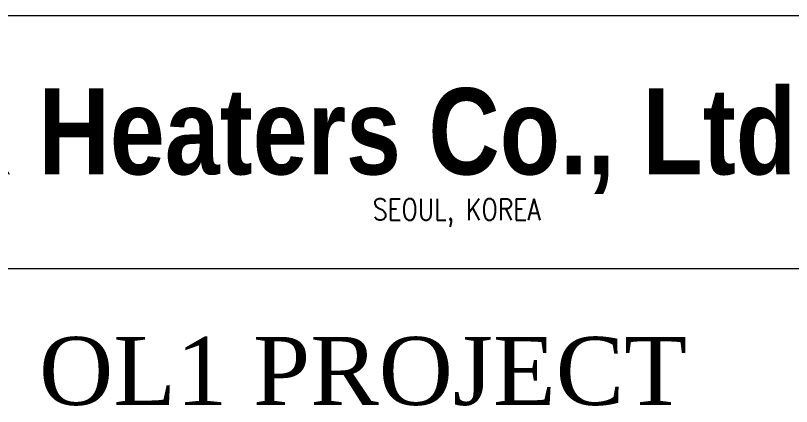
# Model space of a CAD drawing. Header units: millimetres. Extents: x 0 to 134087, y -49114 to 20834.
# Drawn here: x 56308 to 57317, y -28573 to -28065 of the extents above; entities that cross this region are included whole.
import ezdxf
from ezdxf.enums import TextEntityAlignment as Align

# ---------------------------------------------------------------- set-up
doc = ezdxf.new("R2010")
doc.units = ezdxf.units.MM
doc.header["$LTSCALE"] = 35
for name, color, linetype in [('border', 130, 'Continuous'), ('CON-R', 1, 'Continuous'), ('CON-Y', 2, 'Continuous'), ('FORM', 7, 'Continuous')]:
    doc.layers.add(name, color=color, linetype=linetype)
doc.styles.add('Logo', font='ARIALNB.TTF', dxfattribs={"width": 0.8})
doc.styles.add('SIMPLEX', font='simplex.shx', dxfattribs={"width": 0.8})
doc.styles.add('time', font='times.ttf', dxfattribs={"height": 5})

# ---------------------------------------------------------------- blocks, each defined once
blk = doc.blocks.new('TITLE')
at = {"layer": 'border', "color": 7, "linetype": 'Continuous', "lineweight": 0}
for p, q in [((699.671, 68.573), (823.671, 68.573)), ((699.671, 55.42), (823.671, 55.42))]:
    blk.add_line(p, q, dxfattribs=at)
at = {"lineweight": 0, "style": 'time'}
blk.add_text('HSVC  OL1 PROJECT', height=3.53659, dxfattribs=at).set_placement((761.671, 48.328), align=Align.CENTER)
blk = doc.blocks.new('JNKLOGO')
at = {"layer": 'FORM', "color": 1, "style": 'Logo'}
blk.add_text('JNK Heaters Co., Ltd.', height=80, dxfattribs=at).set_placement((5378.13, 409.59))

msp = doc.modelspace()

# ---------------------------------------------------------------- block references
at = {"linetype": 'ByBlock', "xscale": 24.99999999749996, "yscale": 24.99999999749996, "zscale": 24.99999999749996}
msp.add_blockref('TITLE', (37506.4576, -29779.1803), dxfattribs=at)
at = {"layer": 'CON-R', "xscale": 1.401400000000102, "yscale": 1.401400000000102, "zscale": 1.401400000000102}
msp.add_blockref('JNKLOGO', (48508.5912, -28845.4112), dxfattribs=at)

# ---------------------------------------------------------------- texts
at = {"layer": 'CON-Y', "style": 'SIMPLEX', "width": 0.8}
msp.add_text('SEOUL, KOREA', height=28.028, dxfattribs=at).set_placement((56772.4053, -28330.9657))

doc.saveas('drawing.dxf')
